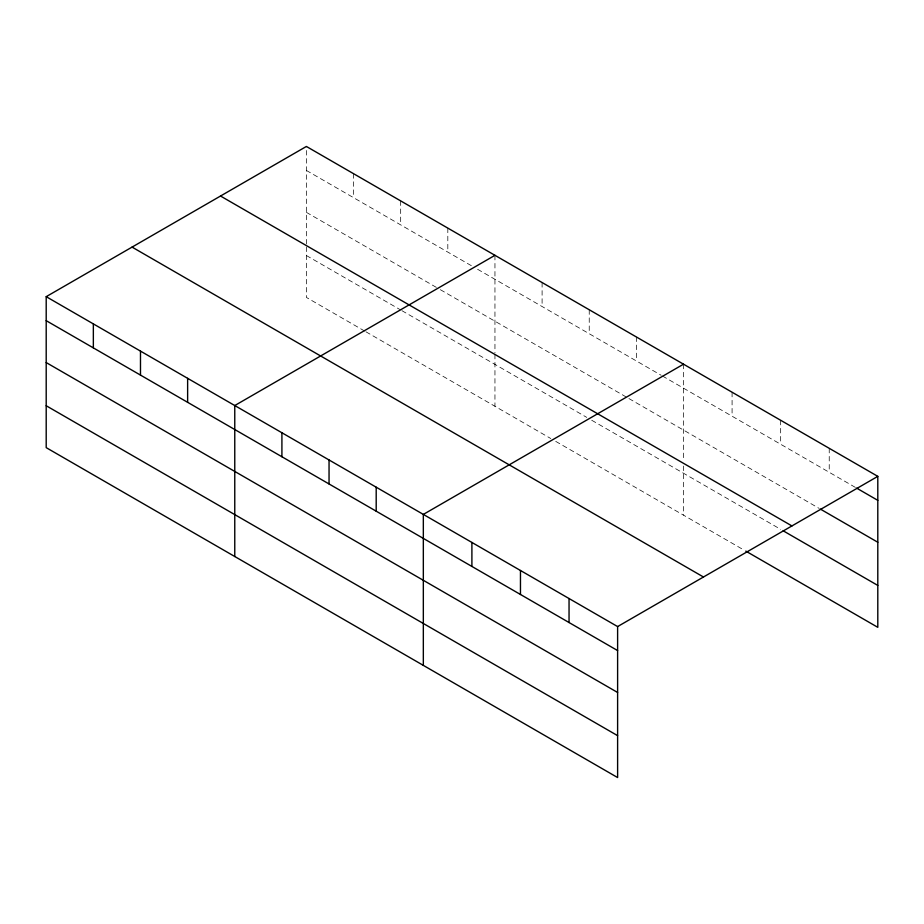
<?xml version="1.0" encoding="UTF-8"?>
<svg xmlns="http://www.w3.org/2000/svg" width="924" height="924" viewBox="0 0 924 924"><rect width="100%" height="100%" fill="white"/><g stroke="black" fill="none" stroke-linecap="round" stroke-linejoin="round"><path stroke-width="0.69" stroke-dasharray="4.62 3.46" d="M306.387 244.005L306.387 146.454M306.387 170.443L471.379 265.696M477.593 269.277L661.191 375.283M662.427 375.999L855.381 487.398M306.387 212.347L439.131 288.981M440.367 289.697L627.696 397.851M628.932 398.567L819.265 508.454M306.387 255.521L400.669 309.956M401.917 310.672L586.752 417.382M591.718 420.247L780.664 529.337M364.691 331.081L306.387 297.424L306.387 245.449M365.939 331.797L550.785 438.519M555.74 441.383L744.548 550.392M829.232 448.313L829.232 472.303M780.664 420.27L780.664 444.259M732.085 392.238L732.085 416.216M683.517 364.195L683.517 460.302M683.517 466.054L683.517 515.153M636.382 336.971L636.382 360.961M589.235 309.759L589.235 333.737M542.099 282.536L542.099 306.525M494.952 255.324L494.952 352.876M494.952 354.308L494.952 406.294M447.817 228.113L447.817 252.09M400.669 200.889L400.669 224.879M353.534 173.677L353.534 197.655"/><path stroke-width="1.39" d="M745.795 551.108L877.8 627.327L877.8 476.357L306.387 146.454L46.2 296.673L46.2 447.643L617.613 777.546L617.613 626.576L46.2 296.673M494.952 255.324L234.765 405.544L234.765 556.514M683.517 364.195L423.331 514.414L423.331 665.372M617.613 626.576L877.8 476.357M856.629 488.115L877.8 500.346M820.512 509.17L877.8 542.249M220.524 196.027L791.937 525.929M783.148 530.78L877.8 585.423M132.063 247.101L703.476 577.003M46.2 320.663L617.613 650.565M46.2 362.566L617.613 692.469M46.2 405.74L617.613 735.643M569.045 598.533L569.045 622.522M520.466 570.489L520.466 594.479M471.898 542.457L471.898 566.435M376.195 487.191L376.195 511.18M329.048 459.979L329.048 483.957M281.912 432.755L281.912 456.745M187.63 378.332L187.63 402.31M140.483 351.108L140.483 375.098M93.347 323.897L93.347 347.874"/></g></svg>
